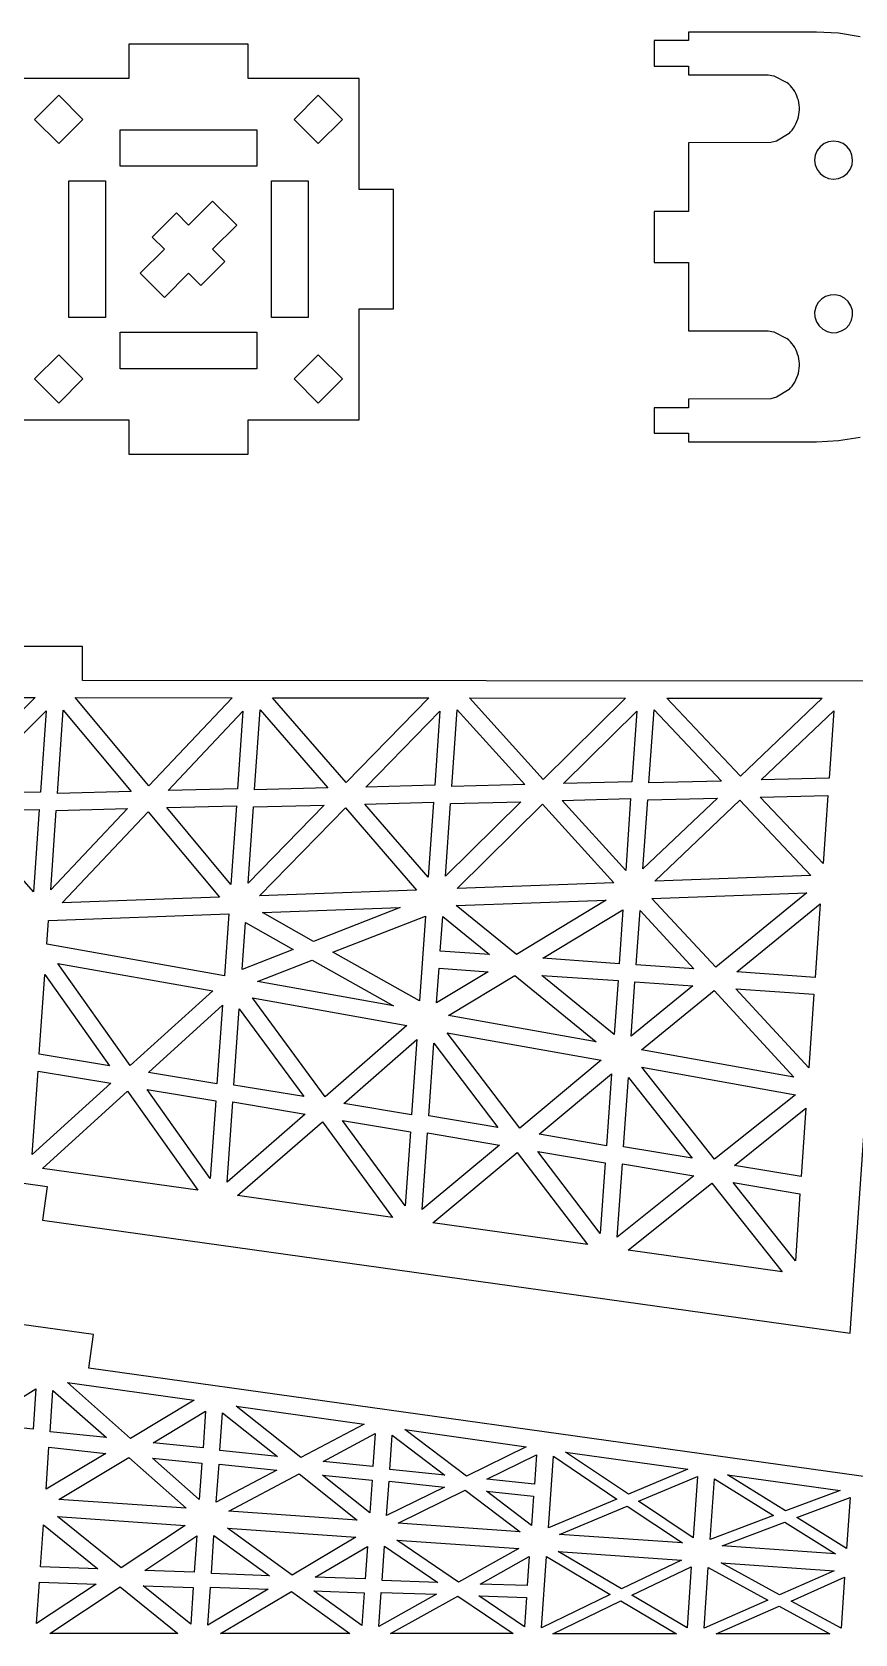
# Model space of a CAD drawing. Extents: x -20.3 to 20.3, y -19.2 to 19.2.
# Drawn here: x -4.49 to 0.85, y 8.68 to 19.08 of the extents above; entities that cross this region are included whole.
import ezdxf

# ---------------------------------------------------------------- set-up
doc = ezdxf.new("R2010")
doc.units = 0
doc.header["$MEASUREMENT"] = 0
doc.layers.get('0').update_dxf_attribs({"linetype": 'CONTINUOUS'})

msp = doc.modelspace()

# ---------------------------------------------------------------- linework, layer by layer
for p, q in [((0.6, 19.079), (-0.231, 19.079)), ((-0.231, 19.079), (-0.231, 19.024)), ((0.743, 19.072), (0.6, 19.079)), ((0.884, 19.049), (0.743, 19.072)), ((-3.088, 19), (-3.864, 19)), ((-3.864, 19), (-3.864, 18.778)), ((-3.088, 18.778), (-3.088, 19)), ((-0.453, 19.024), (-0.453, 18.858)), ((-0.231, 19.024), (-0.453, 19.024)), ((-0.453, 18.858), (-0.231, 18.858)), ((-0.231, 18.858), (-0.231, 18.802)), ((-3.864, 18.778), (-4.585, 18.778)), ((-2.368, 18.778), (-3.088, 18.778)), ((-2.368, 18.057), (-2.368, 18.778)), ((-0.231, 18.802), (0.287, 18.801)), ((0.287, 18.801), (0.323, 18.795)), ((0.323, 18.795), (0.408, 18.752)), ((0.42, 18.742), (0.408, 18.752)), ((0.431, 18.731), (0.42, 18.742)), ((0.441, 18.719), (0.431, 18.731)), ((-4.476, 18.512), (-4.319, 18.669)), ((-4.319, 18.669), (-4.162, 18.512)), ((-2.79, 18.512), (-2.634, 18.669)), ((-2.634, 18.669), (-2.477, 18.512)), ((0.45, 18.707), (0.441, 18.719)), ((0.459, 18.694), (0.45, 18.707)), ((0.466, 18.68), (0.459, 18.694)), ((0.473, 18.666), (0.466, 18.68)), ((0.478, 18.651), (0.473, 18.666)), ((0.483, 18.636), (0.478, 18.651)), ((0.486, 18.621), (0.483, 18.636)), ((0.479, 18.513), (0.483, 18.528)), ((0.483, 18.528), (0.486, 18.543)), ((0.488, 18.606), (0.486, 18.621)), ((0.486, 18.543), (0.488, 18.559)), ((0.49, 18.59), (0.488, 18.606)), ((0.488, 18.559), (0.489, 18.575)), ((0.489, 18.575), (0.49, 18.59)), ((-4.319, 18.355), (-4.476, 18.512)), ((-4.162, 18.512), (-4.319, 18.355)), ((-3.92, 18.208), (-3.92, 18.445)), ((-3.92, 18.445), (-3.033, 18.445)), ((-3.033, 18.445), (-3.033, 18.208)), ((-2.634, 18.355), (-2.79, 18.512)), ((-2.477, 18.512), (-2.634, 18.355)), ((0.422, 18.42), (0.341, 18.371)), ((0.422, 18.42), (0.432, 18.431)), ((0.432, 18.431), (0.442, 18.443)), ((0.442, 18.443), (0.451, 18.456)), ((0.451, 18.456), (0.46, 18.47)), ((0.46, 18.47), (0.467, 18.484)), ((0.467, 18.484), (0.473, 18.498)), ((0.473, 18.498), (0.479, 18.513)), ((0.305, 18.362), (-0.231, 18.359)), ((-0.231, 18.359), (-0.231, 17.915)), ((0.341, 18.371), (0.305, 18.362)), ((0.624, 18.335), (0.604, 18.31)), ((0.65, 18.355), (0.624, 18.335)), ((0.679, 18.367), (0.65, 18.355)), ((0.711, 18.371), (0.679, 18.367)), ((0.743, 18.367), (0.711, 18.371)), ((0.773, 18.355), (0.743, 18.367)), ((0.799, 18.335), (0.773, 18.355)), ((0.818, 18.31), (0.799, 18.335)), ((-3.033, 18.208), (-3.92, 18.208)), ((0.592, 18.28), (0.588, 18.248)), ((0.588, 18.248), (0.592, 18.216)), ((0.604, 18.31), (0.592, 18.28)), ((0.592, 18.216), (0.605, 18.186)), ((0.83, 18.28), (0.818, 18.31)), ((0.818, 18.186), (0.831, 18.216)), ((0.835, 18.248), (0.83, 18.28)), ((0.831, 18.216), (0.835, 18.248)), ((-4.253, 17.226), (-4.253, 18.113)), ((-4.253, 18.113), (-4.016, 18.113)), ((-4.016, 18.113), (-4.016, 17.226)), ((-2.937, 17.226), (-2.937, 18.113)), ((-2.937, 18.113), (-2.7, 18.113)), ((-2.7, 18.113), (-2.7, 17.226)), ((0.605, 18.186), (0.624, 18.161)), ((0.624, 18.161), (0.65, 18.141)), ((0.65, 18.141), (0.679, 18.129)), ((0.679, 18.129), (0.711, 18.124)), ((0.711, 18.124), (0.743, 18.129)), ((0.743, 18.129), (0.773, 18.141)), ((0.773, 18.141), (0.799, 18.161)), ((0.799, 18.161), (0.818, 18.186)), ((-2.146, 18.057), (-2.368, 18.057)), ((-2.146, 17.281), (-2.146, 18.057)), ((-3.712, 17.748), (-3.555, 17.905)), ((-3.555, 17.905), (-3.476, 17.826)), ((-3.476, 17.826), (-3.32, 17.982)), ((-3.32, 17.982), (-3.163, 17.826)), ((-0.231, 17.915), (-0.453, 17.915)), ((-0.453, 17.915), (-0.453, 17.583)), ((-3.163, 17.826), (-3.32, 17.669)), ((-3.633, 17.669), (-3.712, 17.748)), ((-3.79, 17.513), (-3.633, 17.669)), ((-3.241, 17.59), (-3.397, 17.434)), ((-3.32, 17.669), (-3.241, 17.59)), ((-0.453, 17.583), (-0.231, 17.583)), ((-0.231, 17.583), (-0.231, 17.139)), ((-3.633, 17.356), (-3.79, 17.513)), ((-3.476, 17.513), (-3.633, 17.356)), ((-3.397, 17.434), (-3.476, 17.513)), ((-2.368, 16.56), (-2.368, 17.281)), ((-2.368, 17.281), (-2.146, 17.281)), ((0.595, 17.292), (0.588, 17.261)), ((0.61, 17.321), (0.595, 17.292)), ((0.632, 17.344), (0.61, 17.321)), ((0.659, 17.362), (0.632, 17.344)), ((0.69, 17.371), (0.659, 17.362)), ((0.722, 17.373), (0.69, 17.371)), ((0.754, 17.366), (0.722, 17.373)), ((0.782, 17.351), (0.754, 17.366)), ((0.806, 17.329), (0.782, 17.351)), ((0.823, 17.302), (0.806, 17.329)), ((0.833, 17.271), (0.823, 17.302)), ((0.834, 17.239), (0.833, 17.271)), ((-4.016, 17.226), (-4.253, 17.226)), ((-2.7, 17.226), (-2.937, 17.226)), ((0.588, 17.261), (0.59, 17.229)), ((0.59, 17.229), (0.6, 17.198)), ((0.6, 17.198), (0.617, 17.171)), ((0.617, 17.171), (0.641, 17.149)), ((0.791, 17.155), (0.812, 17.179)), ((0.812, 17.179), (0.827, 17.208)), ((0.827, 17.208), (0.834, 17.239)), ((-3.92, 16.893), (-3.92, 17.13)), ((-3.92, 17.13), (-3.033, 17.13)), ((-3.033, 17.13), (-3.033, 16.893)), ((-0.231, 17.139), (0.287, 17.138)), ((0.287, 17.138), (0.323, 17.132)), ((0.323, 17.132), (0.408, 17.089)), ((0.42, 17.079), (0.408, 17.089)), ((0.431, 17.068), (0.42, 17.079)), ((0.441, 17.056), (0.431, 17.068)), ((0.641, 17.149), (0.669, 17.134)), ((0.669, 17.134), (0.701, 17.127)), ((0.701, 17.127), (0.733, 17.128)), ((0.733, 17.128), (0.763, 17.138)), ((0.763, 17.138), (0.791, 17.155)), ((-4.476, 16.827), (-4.319, 16.983)), ((-4.319, 16.983), (-4.162, 16.827)), ((-2.79, 16.827), (-2.634, 16.983)), ((-2.634, 16.983), (-2.477, 16.827)), ((0.45, 17.044), (0.441, 17.056)), ((0.459, 17.031), (0.45, 17.044)), ((0.466, 17.017), (0.459, 17.031)), ((0.473, 17.003), (0.466, 17.017)), ((0.478, 16.988), (0.473, 17.003)), ((0.483, 16.973), (0.478, 16.988)), ((0.486, 16.958), (0.483, 16.973)), ((0.488, 16.943), (0.486, 16.958)), ((-3.033, 16.893), (-3.92, 16.893)), ((0.479, 16.85), (0.483, 16.865)), ((0.483, 16.865), (0.486, 16.88)), ((0.486, 16.88), (0.488, 16.896)), ((0.49, 16.927), (0.488, 16.943)), ((0.488, 16.896), (0.489, 16.911)), ((0.489, 16.911), (0.49, 16.927)), ((-4.319, 16.67), (-4.476, 16.827)), ((-4.162, 16.827), (-4.319, 16.67)), ((-2.634, 16.67), (-2.79, 16.827)), ((-2.477, 16.827), (-2.634, 16.67)), ((0.422, 16.757), (0.341, 16.708)), ((0.422, 16.757), (0.432, 16.768)), ((0.432, 16.768), (0.442, 16.78)), ((0.442, 16.78), (0.451, 16.793)), ((0.451, 16.793), (0.46, 16.806)), ((0.46, 16.806), (0.467, 16.82)), ((0.467, 16.82), (0.473, 16.835)), ((0.473, 16.835), (0.479, 16.85)), ((0.305, 16.698), (-0.231, 16.696)), ((-0.231, 16.696), (-0.231, 16.64)), ((0.341, 16.708), (0.305, 16.698)), ((-4.585, 16.56), (-3.864, 16.56)), ((-3.864, 16.56), (-3.864, 16.339)), ((-3.088, 16.339), (-3.088, 16.56)), ((-3.088, 16.56), (-2.368, 16.56)), ((-0.231, 16.64), (-0.453, 16.64)), ((-0.453, 16.64), (-0.453, 16.474)), ((-0.453, 16.474), (-0.231, 16.474)), ((-0.231, 16.474), (-0.231, 16.418)), ((0.743, 16.426), (0.884, 16.449)), ((-3.864, 16.339), (-3.088, 16.339)), ((-0.231, 16.418), (0.6, 16.418)), ((0.6, 16.418), (0.743, 16.426)), ((-4.164, 15.089), (-9.444, 15.094)), ((-4.165, 14.868), (-4.164, 15.089)), ((1.115, 14.863), (-4.165, 14.868)), ((-5.585, 14.757), (-4.472, 14.757)), ((-4.472, 14.757), (-5.064, 14.161)), ((-4.931, 14.136), (-4.401, 14.672)), ((-4.401, 14.672), (-4.438, 14.142)), ((-4.327, 14.134), (-4.289, 14.676)), ((-4.289, 14.676), (-3.848, 14.147)), ((-3.733, 14.183), (-4.211, 14.757)), ((-4.211, 14.757), (-3.193, 14.755)), ((-3.193, 14.755), (-3.733, 14.183)), ((-3.047, 14.157), (-3.011, 14.677)), ((-3.011, 14.677), (-2.571, 14.17)), ((-2.453, 14.205), (-2.932, 14.755)), ((-2.932, 14.755), (-1.916, 14.755)), ((-1.916, 14.755), (-2.453, 14.205)), ((-2.326, 14.176), (-1.844, 14.669)), ((-1.844, 14.669), (-1.878, 14.188)), ((-1.767, 14.18), (-1.732, 14.678)), ((-1.732, 14.678), (-1.294, 14.193)), ((-1.652, 14.755), (-0.639, 14.753)), ((-1.174, 14.225), (-1.652, 14.755)), ((-0.639, 14.753), (-1.174, 14.225)), ((-1.042, 14.199), (-0.566, 14.67)), ((-0.566, 14.67), (-0.598, 14.211)), ((-0.487, 14.203), (-0.454, 14.678)), ((-0.454, 14.678), (-0.017, 14.215)), ((0.106, 14.247), (-0.372, 14.754)), ((-0.372, 14.754), (0.638, 14.753)), ((0.638, 14.753), (0.106, 14.247)), ((0.242, 14.222), (0.712, 14.671)), ((0.712, 14.671), (0.682, 14.234)), ((-3.609, 14.154), (-3.123, 14.668)), ((-3.123, 14.668), (-3.158, 14.165)), ((-3.158, 14.165), (-3.609, 14.154)), ((-2.571, 14.17), (-3.047, 14.157)), ((-1.878, 14.188), (-2.326, 14.176)), ((-1.294, 14.193), (-1.767, 14.18)), ((-0.598, 14.211), (-1.042, 14.199)), ((-0.017, 14.215), (-0.487, 14.203)), ((0.682, 14.234), (0.242, 14.222)), ((-4.438, 14.142), (-4.931, 14.136)), ((-3.848, 14.147), (-4.327, 14.134)), ((-3.616, 14.043), (-3.165, 14.055)), ((-3.165, 14.055), (-3.201, 13.544)), ((-2.596, 14.058), (-3.089, 13.553)), ((-3.089, 13.553), (-3.055, 14.047)), ((-3.055, 14.047), (-2.596, 14.058)), ((-2.332, 14.066), (-1.886, 14.078)), ((-1.92, 13.59), (-2.332, 14.066)), ((-1.886, 14.078), (-1.92, 13.59)), ((-1.32, 14.081), (-1.808, 13.598)), ((-1.808, 13.598), (-1.775, 14.07)), ((-1.775, 14.07), (-1.32, 14.081)), ((-1.732, 13.518), (-1.178, 14.066)), ((-1.178, 14.066), (-0.716, 13.555)), ((-1.05, 14.089), (-0.606, 14.101)), ((-0.638, 13.635), (-1.05, 14.089)), ((-0.606, 14.101), (-0.638, 13.635)), ((-0.043, 14.104), (-0.527, 13.644)), ((-0.527, 13.644), (-0.495, 14.093)), ((-0.495, 14.093), (-0.043, 14.104)), ((-0.449, 13.564), (0.102, 14.09)), ((0.102, 14.09), (0.564, 13.602)), ((0.234, 14.111), (0.674, 14.122)), ((0.643, 13.68), (0.234, 14.111)), ((0.674, 14.122), (0.643, 13.68)), ((-4.946, 14.025), (-4.445, 14.031)), ((-4.483, 13.495), (-4.946, 14.025)), ((-4.445, 14.031), (-4.483, 13.495)), ((-3.873, 14.036), (-4.371, 13.508)), ((-4.371, 13.508), (-4.335, 14.024)), ((-4.335, 14.024), (-3.873, 14.036)), ((-4.297, 13.424), (-3.739, 14.015)), ((-3.739, 14.015), (-3.276, 13.461)), ((-3.201, 13.544), (-3.616, 14.043)), ((-3.015, 13.47), (-2.458, 14.041)), ((-2.458, 14.041), (-1.996, 13.507)), ((-0.716, 13.555), (-1.732, 13.518)), ((0.564, 13.602), (-0.449, 13.564)), ((-3.276, 13.461), (-4.297, 13.424)), ((-1.996, 13.507), (-3.015, 13.47)), ((-1.738, 13.406), (-0.766, 13.442)), ((-0.766, 13.442), (-1.348, 13.088)), ((-0.468, 13.453), (0.538, 13.49)), ((-0.054, 13.006), (-0.468, 13.453)), ((0.538, 13.49), (-0.054, 13.006)), ((-4.385, 13.31), (-3.215, 13.352)), ((-3.215, 13.352), (-3.243, 12.951)), ((-2.997, 13.361), (-2.102, 13.394)), ((-2.664, 13.173), (-2.997, 13.361)), ((-2.102, 13.394), (-2.664, 13.173)), ((-2.539, 13.103), (-1.937, 13.338)), ((-1.937, 13.338), (-1.976, 12.788)), ((-1.842, 13.11), (-1.826, 13.336)), ((-1.826, 13.336), (-1.523, 13.088)), ((-1.348, 13.088), (-1.738, 13.406)), ((-1.176, 13.064), (-0.656, 13.379)), ((-0.656, 13.379), (-0.681, 13.029)), ((-0.57, 13.021), (-0.545, 13.374)), ((-0.545, 13.374), (-0.195, 12.995)), ((0.084, 12.976), (0.625, 13.417)), ((0.625, 13.417), (0.591, 12.94)), ((-4.395, 13.155), (-4.385, 13.31)), ((-3.129, 12.992), (-3.107, 13.296)), ((-3.107, 13.296), (-2.797, 13.122)), ((-3.243, 12.951), (-4.395, 13.155)), ((-2.797, 13.122), (-3.129, 12.992)), ((-1.523, 13.088), (-1.842, 13.11)), ((-4.325, 13.031), (-3.319, 12.852)), ((-3.854, 12.367), (-4.325, 13.031)), ((-3.029, 12.913), (-2.673, 13.052)), ((-2.673, 13.052), (-2.146, 12.755)), ((-1.976, 12.788), (-2.539, 13.103)), ((-0.681, 13.029), (-1.176, 13.064)), ((-0.195, 12.995), (-0.57, 13.021)), ((-4.445, 12.442), (-4.409, 12.958)), ((-4.409, 12.958), (-3.989, 12.366)), ((-2.146, 12.755), (-3.029, 12.913)), ((-1.866, 12.774), (-1.85, 13)), ((-1.53, 12.977), (-1.866, 12.774)), ((-1.85, 13), (-1.53, 12.977)), ((-1.788, 12.692), (-1.357, 12.953)), ((-1.357, 12.953), (-0.83, 12.521)), ((-1.183, 12.953), (-0.688, 12.919)), ((-0.713, 12.569), (-1.183, 12.953)), ((-0.688, 12.919), (-0.713, 12.569)), ((-0.602, 12.558), (-0.578, 12.911)), ((-0.578, 12.911), (-0.203, 12.885)), ((0.591, 12.94), (0.084, 12.976)), ((-3.319, 12.852), (-3.854, 12.367)), ((-2.589, 12.164), (-3.061, 12.807)), ((-3.061, 12.807), (-2.058, 12.628)), ((-0.203, 12.885), (-0.602, 12.558)), ((-0.536, 12.469), (-0.065, 12.854)), ((-0.065, 12.854), (0.454, 12.293)), ((0.076, 12.865), (0.584, 12.83)), ((0.55, 12.353), (0.076, 12.865)), ((0.584, 12.83), (0.55, 12.353)), ((-3.737, 12.323), (-3.256, 12.759)), ((-3.256, 12.759), (-3.292, 12.249)), ((-3.181, 12.241), (-3.147, 12.735)), ((-3.147, 12.735), (-2.728, 12.166)), ((-0.83, 12.521), (-1.788, 12.692)), ((-2.058, 12.628), (-2.589, 12.164)), ((-2.468, 12.122), (-1.993, 12.536)), ((-1.993, 12.536), (-2.028, 12.048)), ((-1.917, 12.04), (-1.884, 12.512)), ((-1.884, 12.512), (-1.468, 11.966)), ((-1.797, 12.581), (-0.797, 12.402)), ((-1.325, 11.961), (-1.797, 12.581)), ((-3.989, 12.366), (-4.445, 12.442)), ((-0.797, 12.402), (-1.325, 11.961)), ((0.454, 12.293), (-0.536, 12.469)), ((-9.623, 12.314), (-4.394, 11.583)), ((-4.491, 11.789), (-4.453, 12.331)), ((-4.453, 12.331), (-3.981, 12.253)), ((-3.292, 12.249), (-3.737, 12.323)), ((-1.201, 11.921), (-0.731, 12.313)), ((-0.731, 12.313), (-0.763, 11.847)), ((-0.653, 11.839), (-0.621, 12.289)), ((-0.621, 12.289), (-0.206, 11.765)), ((-0.061, 11.759), (-0.533, 12.356)), ((-0.533, 12.356), (0.464, 12.178)), ((-3.981, 12.253), (-4.491, 11.789)), ((-4.425, 11.699), (-3.872, 12.201)), ((-3.872, 12.201), (-3.416, 11.559)), ((-3.744, 12.212), (-3.299, 12.138)), ((-3.335, 11.635), (-3.744, 12.212)), ((-2.728, 12.166), (-3.181, 12.241)), ((0.464, 12.178), (-0.061, 11.759)), ((-3.299, 12.138), (-3.335, 11.635)), ((-3.225, 11.611), (-3.189, 12.131)), ((-3.189, 12.131), (-2.719, 12.052)), ((-2.028, 12.048), (-2.468, 12.122)), ((0.067, 11.719), (0.532, 12.09)), ((0.532, 12.09), (0.501, 11.647)), ((-2.719, 12.052), (-3.225, 11.611)), ((-3.158, 11.523), (-2.607, 12.001)), ((-2.607, 12.001), (-2.152, 11.381)), ((-2.477, 12.011), (-2.035, 11.937)), ((-2.069, 11.456), (-2.477, 12.011)), ((-1.468, 11.966), (-1.917, 12.04)), ((0.819, 10.63), (0.913, 11.973)), ((-2.035, 11.937), (-2.069, 11.456)), ((-1.959, 11.432), (-1.925, 11.93)), ((-1.925, 11.93), (-1.458, 11.851)), ((-0.763, 11.847), (-1.201, 11.921)), ((-1.458, 11.851), (-1.959, 11.432)), ((-1.89, 11.345), (-1.343, 11.803)), ((-1.343, 11.803), (-0.887, 11.205)), ((-1.209, 11.81), (-0.771, 11.736)), ((-0.803, 11.277), (-1.209, 11.81)), ((-0.206, 11.765), (-0.653, 11.839)), ((-3.416, 11.559), (-4.425, 11.699)), ((-0.771, 11.736), (-0.803, 11.277)), ((-0.694, 11.254), (-0.66, 11.729)), ((-0.66, 11.729), (-0.196, 11.652)), ((0.501, 11.647), (0.067, 11.719)), ((-4.394, 11.583), (-4.425, 11.364)), ((-0.196, 11.652), (-0.694, 11.254)), ((-0.623, 11.168), (-0.079, 11.603)), ((-0.079, 11.603), (0.377, 11.028)), ((0.059, 11.609), (0.493, 11.535)), ((0.463, 11.099), (0.059, 11.609)), ((-2.152, 11.381), (-3.158, 11.523)), ((0.493, 11.535), (0.463, 11.099)), ((-4.093, 10.621), (-9.322, 11.352)), ((-4.425, 11.364), (0.819, 10.63)), ((-0.887, 11.205), (-1.89, 11.345)), ((0.377, 11.028), (-0.623, 11.168)), ((-4.124, 10.402), (-4.093, 10.621)), ((-3.853, 9.945), (-4.262, 10.309)), ((-4.262, 10.309), (-3.44, 10.194)), ((1.105, 9.671), (-4.124, 10.402)), ((-4.83, 10.041), (-4.467, 10.269)), ((-4.467, 10.269), (-4.485, 10.006)), ((-4.375, 9.989), (-4.356, 10.258)), ((-4.356, 10.258), (-4.008, 9.951)), ((-3.44, 10.194), (-3.853, 9.945)), ((-3.705, 9.918), (-3.365, 10.122)), ((-3.365, 10.122), (-3.382, 9.885)), ((-3.272, 9.867), (-3.255, 10.113)), ((-3.255, 10.113), (-2.898, 9.828)), ((-3.166, 10.156), (-2.335, 10.039)), ((-2.747, 9.821), (-3.166, 10.156)), ((-4.485, 10.006), (-4.83, 10.041)), ((-4.008, 9.951), (-4.375, 9.989)), ((-2.335, 10.039), (-2.747, 9.821)), ((-2.072, 10.003), (-1.284, 9.892)), ((-1.672, 9.701), (-2.072, 10.003)), ((-4.401, 9.617), (-4.382, 9.889)), ((-4.382, 9.889), (-4.012, 9.849)), ((-3.382, 9.885), (-3.705, 9.918)), ((-2.603, 9.797), (-2.264, 9.977)), ((-2.264, 9.977), (-2.279, 9.763)), ((-2.169, 9.745), (-2.154, 9.967)), ((-2.154, 9.967), (-1.812, 9.708)), ((-1.284, 9.892), (-1.672, 9.701)), ((-4.012, 9.849), (-4.401, 9.617)), ((-4.318, 9.55), (-3.864, 9.822)), ((-3.864, 9.822), (-3.491, 9.492)), ((-3.406, 9.549), (-3.709, 9.818)), ((-3.709, 9.818), (-3.389, 9.785)), ((-3.389, 9.785), (-3.406, 9.549)), ((-2.898, 9.828), (-3.272, 9.867)), ((-2.279, 9.763), (-2.603, 9.797)), ((-1.539, 9.681), (-1.218, 9.839)), ((-1.218, 9.839), (-1.231, 9.648)), ((-1.14, 9.365), (-1.107, 9.83)), ((-1.107, 9.83), (-0.695, 9.552)), ((-1.029, 9.857), (-0.234, 9.746)), ((-0.62, 9.583), (-1.029, 9.857)), ((-3.296, 9.531), (-3.278, 9.779)), ((-2.902, 9.74), (-3.296, 9.531)), ((-3.278, 9.779), (-2.902, 9.74)), ((-3.215, 9.473), (-2.758, 9.716)), ((-2.758, 9.716), (-2.381, 9.414)), ((-2.607, 9.708), (-2.285, 9.674)), ((-2.3, 9.463), (-2.607, 9.708)), ((-1.812, 9.708), (-2.169, 9.745)), ((-1.231, 9.648), (-1.539, 9.681)), ((-0.234, 9.746), (-0.62, 9.583)), ((-0.555, 9.538), (-0.172, 9.699)), ((-0.172, 9.699), (-0.2, 9.301)), ((-0.089, 9.29), (-0.062, 9.684)), ((-0.062, 9.684), (0.322, 9.446)), ((0.022, 9.71), (0.753, 9.608)), ((0.4, 9.476), (0.022, 9.71)), ((-2.285, 9.674), (-2.3, 9.463)), ((-2.19, 9.445), (-2.174, 9.668)), ((-1.815, 9.63), (-2.19, 9.445)), ((-2.174, 9.668), (-1.815, 9.63)), ((-2.116, 9.396), (-1.681, 9.61)), ((-1.681, 9.61), (-1.323, 9.34)), ((-1.541, 9.603), (-1.237, 9.571)), ((-1.25, 9.381), (-1.541, 9.603)), ((0.753, 9.608), (0.4, 9.476)), ((-3.491, 9.492), (-4.318, 9.55)), ((-2.381, 9.414), (-3.215, 9.473)), ((-1.237, 9.571), (-1.25, 9.381)), ((-0.695, 9.552), (-1.14, 9.365)), ((-1.069, 9.323), (-0.628, 9.507)), ((-0.628, 9.507), (-0.269, 9.267)), ((-0.2, 9.301), (-0.555, 9.538)), ((0.472, 9.432), (0.819, 9.562)), ((0.819, 9.562), (0.796, 9.23)), ((-4.436, 9.112), (-4.417, 9.385)), ((-4.417, 9.385), (-4.065, 9.1)), ((-3.914, 9.106), (-4.326, 9.439)), ((-4.326, 9.439), (-3.499, 9.381)), ((-3.499, 9.381), (-3.914, 9.106)), ((-1.323, 9.34), (-2.116, 9.396)), ((0.322, 9.446), (-0.089, 9.29)), ((-0.011, 9.249), (0.394, 9.401)), ((0.394, 9.401), (0.723, 9.197)), ((0.796, 9.23), (0.472, 9.432)), ((-3.76, 9.088), (-3.422, 9.313)), ((-3.422, 9.313), (-3.439, 9.077)), ((-3.328, 9.068), (-3.311, 9.315)), ((-3.311, 9.315), (-2.95, 9.054)), ((-3.223, 9.362), (-2.389, 9.304)), ((-2.804, 9.058), (-3.223, 9.362)), ((-2.389, 9.304), (-2.804, 9.058)), ((-2.123, 9.285), (-1.331, 9.23)), ((-1.723, 9.013), (-2.123, 9.285)), ((-0.269, 9.267), (-1.069, 9.323)), ((-2.653, 9.044), (-2.315, 9.244)), ((-2.315, 9.244), (-2.33, 9.033)), ((-2.22, 9.024), (-2.204, 9.246)), ((-2.204, 9.246), (-1.858, 9.011)), ((-1.331, 9.23), (-1.723, 9.013)), ((-1.583, 9), (-1.264, 9.179)), ((-1.264, 9.179), (-1.277, 8.99)), ((-1.185, 8.715), (-1.153, 9.18)), ((-1.153, 9.18), (-0.738, 8.933)), ((-0.666, 8.968), (-1.077, 9.212)), ((-1.077, 9.212), (-0.276, 9.156)), ((-0.276, 9.156), (-0.666, 8.968)), ((0.723, 9.197), (-0.011, 9.249)), ((-4.065, 9.1), (-4.436, 9.112)), ((-3.439, 9.077), (-3.76, 9.088)), ((-2.95, 9.054), (-3.328, 9.068)), ((-0.598, 8.927), (-0.213, 9.113)), ((-0.213, 9.113), (-0.24, 8.715)), ((-0.129, 8.714), (-0.102, 9.108)), ((-0.102, 9.108), (0.284, 8.896)), ((-0.019, 9.138), (0.715, 9.087)), ((0.361, 8.931), (-0.019, 9.138)), ((0.715, 9.087), (0.361, 8.931)), ((-4.462, 8.743), (-4.443, 9.013)), ((-4.075, 8.999), (-4.462, 8.743)), ((-4.443, 9.013), (-4.075, 8.999)), ((-4.376, 8.68), (-3.92, 8.983)), ((-3.92, 8.983), (-3.546, 8.679)), ((-3.77, 8.989), (-3.445, 8.978)), ((-3.462, 8.74), (-3.77, 8.989)), ((-3.445, 8.978), (-3.462, 8.74)), ((-3.351, 8.733), (-3.334, 8.979)), ((-2.959, 8.966), (-3.351, 8.733)), ((-3.334, 8.979), (-2.959, 8.966)), ((-3.269, 8.679), (-2.808, 8.952)), ((-2.808, 8.952), (-2.43, 8.679)), ((-2.351, 8.73), (-2.662, 8.956)), ((-2.662, 8.956), (-2.336, 8.944)), ((-2.33, 9.033), (-2.653, 9.044)), ((-1.858, 9.011), (-2.22, 9.024)), ((-1.277, 8.99), (-1.583, 9)), ((0.435, 8.89), (0.783, 9.044)), ((0.783, 9.044), (0.76, 8.713)), ((-2.336, 8.944), (-2.351, 8.73)), ((-2.24, 8.725), (-2.225, 8.946)), ((-1.866, 8.934), (-2.24, 8.725)), ((-2.225, 8.946), (-1.866, 8.934)), ((-2.165, 8.678), (-1.727, 8.921)), ((-1.727, 8.921), (-1.368, 8.678)), ((-1.296, 8.722), (-1.592, 8.923)), ((-1.592, 8.923), (-1.283, 8.912)), ((-1.283, 8.912), (-1.296, 8.722)), ((-0.738, 8.933), (-1.185, 8.715)), ((-1.111, 8.677), (-0.669, 8.892)), ((-0.669, 8.892), (-0.308, 8.676)), ((-0.24, 8.715), (-0.598, 8.927)), ((0.284, 8.896), (-0.129, 8.714)), ((-0.05, 8.676), (0.357, 8.856)), ((0.357, 8.856), (0.688, 8.676)), ((0.76, 8.713), (0.435, 8.89)), ((-3.546, 8.679), (-4.376, 8.68)), ((-2.43, 8.679), (-3.269, 8.679)), ((-1.368, 8.678), (-2.165, 8.678)), ((-0.308, 8.676), (-1.111, 8.677)), ((0.688, 8.676), (-0.05, 8.676))]:
    msp.add_line(p, q)

doc.saveas('drawing.dxf')
